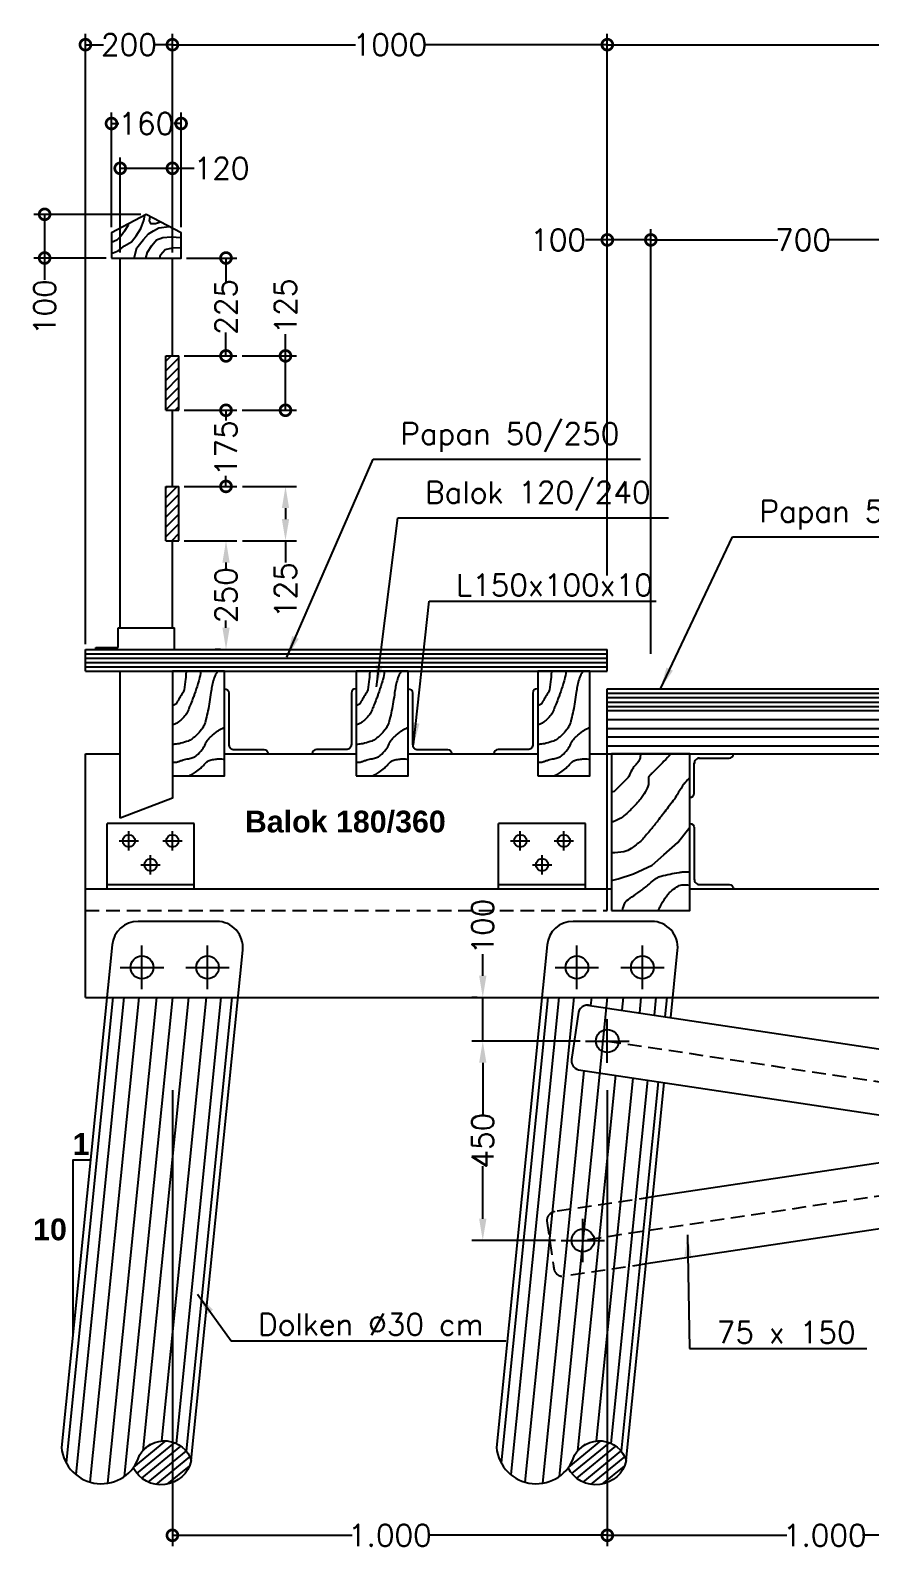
# Model space of a CAD drawing. Header units: metres. Extents: x -50 to 791, y -10 to 584.
# Drawn here: x 344.5 to 441, y 84.6 to 259.2 of the extents above; entities that cross this region are included whole.
import ezdxf
from ezdxf.enums import TextEntityAlignment as Align

# ---------------------------------------------------------------- set-up
doc = ezdxf.new("R2010")
doc.units = ezdxf.units.M
doc.header["$PDMODE"] = 3
doc.header["$PDSIZE"] = 5
doc.linetypes.add('DASHED2', pattern=[9.525, 6.35, -3.175])
doc.layers.get('0').update_dxf_attribs({"linetype": 'CONTINUOUS'})
doc.layers.get('DEFPOINTS').update_dxf_attribs({"linetype": 'CONTINUOUS'})
for name, color, linetype in [('ARSIRDOLKEN', 2, 'CONTINUOUS'), ('ARSIRKAYU', 2, 'CONTINUOUS'), ('KAYU', 3, 'CONTINUOUS'), ('UKURAN', 2, 'CONTINUOUS')]:
    doc.layers.add(name, color=color, linetype=linetype)
doc.styles.add('ARIALBOLD', font='arialbd.ttf')
doc.styles.get("Standard").update_dxf_attribs({"font": 'Simplex.shx'})
doc.dimstyles.get("Standard").update_dxf_attribs({"dimtxt": 0.18, "dimasz": 0.18, "dimexe": 0.18, "dimexo": 0.0625, "dimgap": 0.09, "dimtad": 0, "dimtih": 1, "dimtoh": 1, "dimdec": 4, "dimzin": 0, "dimdsep": 46, "dimtxsty": 'Standard', "dimcen": 0.09, "dimadec": 0, "dimazin": 0, "dimtfac": 1, "dimtdec": 4, "dimtofl": 0, "dimtmove": 0, "dimatfit": 3, "dimfxl": 1, "dimtolj": 1, "dimtzin": 0, "dimarcsym": 0})

# ---------------------------------------------------------------- blocks, each defined once
blk = doc.blocks.new('_DOTSMALL')
at = {"color": 0, "linetype": 'ByBlock', "const_width": 0.5}
blk.add_lwpolyline([(-0.0625, 0, 1), (0.0625, 0, 1)], format="xyb", close=True, dxfattribs=at)
blk = doc.blocks.new('*D11')
at = {"color": 0, "linetype": 'ByBlock'}
for p, q in [((401.18, 183.28), (401.18, 253.42)), ((411.18, 228.28), (411.18, 253.42)), ((401.18, 252.17), (403.27, 252.17)), ((411.18, 252.17), (409.09, 252.17))]:
    blk.add_line(p, q, dxfattribs=at)
at = {"layer": 'DEFPOINTS', "color": 0, "linetype": 'ByBlock'}
for p in [(411.18, 252.17), (411.18, 227.65), (401.18, 182.65)]:
    blk.add_point(p, dxfattribs=at)
at = {"color": 0, "linetype": 'ByBlock', "xscale": 2.5, "yscale": 2.5, "zscale": 2.5, "rotation": 180}
blk.add_blockref('_DOTSMALL', (401.18, 252.17), dxfattribs=at)
at = {"color": 0, "linetype": 'ByBlock', "xscale": 2.5, "yscale": 2.5, "zscale": 2.5}
blk.add_blockref('_DOTSMALL', (411.18, 252.17), dxfattribs=at)
at = {"color": 0, "linetype": 'ByBlock', "insert": (406.18, 252.17), "char_height": 2.5, "attachment_point": 5}
blk.add_mtext('\\A1;200', dxfattribs=at)
blk = doc.blocks.new('*D12')
at = {"color": 0, "linetype": 'ByBlock'}
for p, q in [((411.18, 252.8), (411.18, 253.42)), ((461.18, 191.15), (461.18, 253.42)), ((411.18, 252.17), (432.23, 252.17)), ((461.18, 252.17), (440.13, 252.17))]:
    blk.add_line(p, q, dxfattribs=at)
at = {"layer": 'DEFPOINTS', "color": 0, "linetype": 'ByBlock'}
for p in [(411.18, 252.17), (461.18, 252.17), (461.18, 190.52)]:
    blk.add_point(p, dxfattribs=at)
at = {"color": 0, "linetype": 'ByBlock', "xscale": 2.5, "yscale": 2.5, "zscale": 2.5, "rotation": 180}
blk.add_blockref('_DOTSMALL', (411.18, 252.17), dxfattribs=at)
at = {"color": 0, "linetype": 'ByBlock', "xscale": 2.5, "yscale": 2.5, "zscale": 2.5}
blk.add_blockref('_DOTSMALL', (461.18, 252.17), dxfattribs=at)
at = {"color": 0, "linetype": 'ByBlock', "insert": (436.18, 252.17), "char_height": 2.5, "attachment_point": 5}
blk.add_mtext('\\A1;1000', dxfattribs=at)
blk = doc.blocks.new('*D15')
at = {"color": 0, "linetype": 'ByBlock'}
for p, q in [((461.18, 252.8), (461.18, 253.42)), ((611.18, 252.8), (611.18, 253.42)), ((461.18, 252.17), (532.49, 252.17)), ((611.18, 252.17), (539.87, 252.17))]:
    blk.add_line(p, q, dxfattribs=at)
at = {"layer": 'DEFPOINTS', "color": 0, "linetype": 'ByBlock'}
for p in [(461.18, 252.17), (611.18, 252.17), (611.18, 252.17)]:
    blk.add_point(p, dxfattribs=at)
at = {"color": 0, "linetype": 'ByBlock', "xscale": 2.5, "yscale": 2.5, "zscale": 2.5, "rotation": 180}
blk.add_blockref('_DOTSMALL', (461.18, 252.17), dxfattribs=at)
at = {"color": 0, "linetype": 'ByBlock', "xscale": 2.5, "yscale": 2.5, "zscale": 2.5}
blk.add_blockref('_DOTSMALL', (611.18, 252.17), dxfattribs=at)
at = {"color": 0, "linetype": 'ByBlock', "insert": (536.18, 252.17), "char_height": 2.5, "attachment_point": 5}
blk.add_mtext('\\A1;3000', dxfattribs=at)
blk = doc.blocks.new('*D16')
at = {"color": 0, "linetype": 'ByBlock'}
for p, q in [((405.18, 228.28), (405.18, 239.21)), ((405.18, 237.96), (411.18, 237.96)), ((411.18, 228.28), (411.18, 239.21)), ((411.18, 237.96), (413.68, 237.96))]:
    blk.add_line(p, q, dxfattribs=at)
at = {"layer": 'DEFPOINTS', "color": 0, "linetype": 'ByBlock'}
for p in [(411.18, 237.96), (405.18, 227.65), (411.18, 227.65)]:
    blk.add_point(p, dxfattribs=at)
at = {"color": 0, "linetype": 'ByBlock', "xscale": 2.5, "yscale": 2.5, "zscale": 2.5, "rotation": 180}
blk.add_blockref('_DOTSMALL', (405.18, 237.96), dxfattribs=at)
at = {"color": 0, "linetype": 'ByBlock', "xscale": 2.5, "yscale": 2.5, "zscale": 2.5}
blk.add_blockref('_DOTSMALL', (411.18, 237.96), dxfattribs=at)
at = {"color": 0, "linetype": 'ByBlock', "insert": (416.83, 237.96), "char_height": 2.5, "attachment_point": 5}
blk.add_mtext('\\A1;120', dxfattribs=at)
blk = doc.blocks.new('*D17')
at = {"color": 0, "linetype": 'ByBlock'}
for p, q in [((404.18, 231.18), (404.18, 244.36)), ((404.18, 243.11), (405.03, 243.11)), ((412.18, 243.11), (411.33, 243.11)), ((412.18, 231.18), (412.18, 244.36))]:
    blk.add_line(p, q, dxfattribs=at)
at = {"layer": 'DEFPOINTS', "color": 0, "linetype": 'ByBlock'}
for p in [(412.18, 243.11), (404.18, 230.55), (412.18, 230.55)]:
    blk.add_point(p, dxfattribs=at)
at = {"color": 0, "linetype": 'ByBlock', "xscale": 2.5, "yscale": 2.5, "zscale": 2.5, "rotation": 180}
blk.add_blockref('_DOTSMALL', (404.18, 243.11), dxfattribs=at)
at = {"color": 0, "linetype": 'ByBlock', "xscale": 2.5, "yscale": 2.5, "zscale": 2.5}
blk.add_blockref('_DOTSMALL', (412.18, 243.11), dxfattribs=at)
at = {"color": 0, "linetype": 'ByBlock', "insert": (408.18, 243.11), "char_height": 2.5, "attachment_point": 5}
blk.add_mtext('\\A1;160', dxfattribs=at)
blk = doc.blocks.new('*D18')
at = {"color": 0, "linetype": 'ByBlock'}
for p, q in [((407.54, 232.67), (395.24, 232.67)), ((396.49, 232.67), (396.49, 227.65)), ((403.55, 227.65), (395.24, 227.65)), ((396.49, 227.65), (396.49, 225.15))]:
    blk.add_line(p, q, dxfattribs=at)
at = {"layer": 'DEFPOINTS', "color": 0, "linetype": 'ByBlock'}
for p in [(408.17, 232.67), (396.49, 227.65), (404.18, 227.65)]:
    blk.add_point(p, dxfattribs=at)
at = {"color": 0, "linetype": 'ByBlock', "xscale": 2.5, "yscale": 2.5, "zscale": 2.5}
for p, rotation in [((396.49, 232.67), 90), ((396.49, 227.65), 270)]:
    blk.add_blockref('_DOTSMALL', p, dxfattribs=dict(at, rotation=rotation))
at = {"color": 0, "linetype": 'ByBlock', "insert": (396.49, 222), "char_height": 2.5, "attachment_point": 5, "rotation": 90}
blk.add_mtext('\\A1;100', dxfattribs=at)
blk = doc.blocks.new('*D19')
at = {"color": 0, "linetype": 'ByBlock'}
for p, q in [((118.48, 152.95), (124.52, 152.95)), ((123.27, 150.45), (123.27, 149.61)), ((123.27, 142.95), (123.27, 143.79)), ((122.65, 140.45), (122.02, 140.45))]:
    blk.add_line(p, q, dxfattribs=at)
for points in [[(122.86, 150.45), (123.69, 150.45), (123.27, 152.95)], [(122.86, 142.95), (123.69, 142.95), (123.27, 140.45)]]:
    blk.add_solid(points, dxfattribs=at)
at = {"layer": 'DEFPOINTS', "color": 0, "linetype": 'ByBlock'}
for p in [(117.86, 152.95), (123.27, 152.95), (123.27, 140.45)]:
    blk.add_point(p, dxfattribs=at)
at = {"color": 0, "linetype": 'ByBlock', "insert": (123.27, 146.7), "char_height": 2.5, "attachment_point": 5, "rotation": 90}
blk.add_mtext('\\A1;250', dxfattribs=at)
blk = doc.blocks.new('*D20')
at = {"color": 0, "linetype": 'ByBlock'}
for p, q in [((412.55, 210.15), (418.59, 210.15)), ((417.34, 210.15), (417.34, 208.96)), ((417.34, 201.4), (417.34, 202.6)), ((412.55, 201.4), (418.59, 201.4))]:
    blk.add_line(p, q, dxfattribs=at)
at = {"layer": 'DEFPOINTS', "color": 0, "linetype": 'ByBlock'}
for p in [(411.93, 210.15), (417.34, 210.15), (411.93, 201.4)]:
    blk.add_point(p, dxfattribs=at)
at = {"color": 0, "linetype": 'ByBlock', "xscale": 2.5, "yscale": 2.5, "zscale": 2.5}
for p, rotation in [((417.34, 210.15), 90), ((417.34, 201.4), 270)]:
    blk.add_blockref('_DOTSMALL', p, dxfattribs=dict(at, rotation=rotation))
at = {"color": 0, "linetype": 'ByBlock', "insert": (417.34, 205.78), "char_height": 2.5, "attachment_point": 5, "rotation": 90}
blk.add_mtext('\\A1;175', dxfattribs=at)
blk = doc.blocks.new('*D21')
at = {"color": 0, "linetype": 'ByBlock'}
for p, q in [((412.8, 227.65), (418.59, 227.65)), ((417.34, 227.65), (417.34, 224.96)), ((417.34, 216.4), (417.34, 219.09)), ((412.55, 216.4), (418.59, 216.4))]:
    blk.add_line(p, q, dxfattribs=at)
at = {"layer": 'DEFPOINTS', "color": 0, "linetype": 'ByBlock'}
for p in [(412.18, 227.65), (417.34, 227.65), (411.93, 216.4)]:
    blk.add_point(p, dxfattribs=at)
at = {"color": 0, "linetype": 'ByBlock', "xscale": 2.5, "yscale": 2.5, "zscale": 2.5}
for p, rotation in [((417.34, 227.65), 90), ((417.34, 216.4), 270)]:
    blk.add_blockref('_DOTSMALL', p, dxfattribs=dict(at, rotation=rotation))
at = {"color": 0, "linetype": 'ByBlock', "insert": (417.34, 222.03), "char_height": 2.5, "attachment_point": 5, "rotation": 90}
blk.add_mtext('\\A1;225', dxfattribs=at)
blk = doc.blocks.new('*D22')
at = {"color": 0, "linetype": 'ByBlock'}
for p, q in [((424.18, 216.4), (424.18, 218.9)), ((419.22, 216.4), (425.43, 216.4)), ((424.18, 210.15), (424.18, 216.4)), ((419.22, 210.15), (425.43, 210.15))]:
    blk.add_line(p, q, dxfattribs=at)
at = {"layer": 'DEFPOINTS', "color": 0, "linetype": 'ByBlock'}
for p in [(418.59, 216.4), (424.18, 216.4), (418.59, 210.15)]:
    blk.add_point(p, dxfattribs=at)
at = {"color": 0, "linetype": 'ByBlock', "xscale": 2.5, "yscale": 2.5, "zscale": 2.5}
for p, rotation in [((424.18, 216.4), 90), ((424.18, 210.15), 270)]:
    blk.add_blockref('_DOTSMALL', p, dxfattribs=dict(at, rotation=rotation))
at = {"color": 0, "linetype": 'ByBlock', "insert": (424.18, 222.08), "char_height": 2.5, "attachment_point": 5, "rotation": 90}
blk.add_mtext('\\A1;125', dxfattribs=at)
blk = doc.blocks.new('*D23')
at = {"color": 0, "linetype": 'ByBlock'}
for p, q in [((125.15, 159.2), (131.36, 159.2)), ((130.11, 156.7), (130.11, 155.45)), ((125.15, 152.95), (131.36, 152.95)), ((130.11, 152.95), (130.11, 150.45))]:
    blk.add_line(p, q, dxfattribs=at)
for points in [[(129.69, 156.7), (130.53, 156.7), (130.11, 159.2)], [(129.69, 155.45), (130.53, 155.45), (130.11, 152.95)]]:
    blk.add_solid(points, dxfattribs=at)
at = {"layer": 'DEFPOINTS', "color": 0, "linetype": 'ByBlock'}
for p in [(124.52, 159.2), (124.52, 152.95), (130.11, 152.95)]:
    blk.add_point(p, dxfattribs=at)
at = {"color": 0, "linetype": 'ByBlock', "insert": (130.11, 147.27), "char_height": 2.5, "attachment_point": 5, "rotation": 90}
blk.add_mtext('\\A1;125', dxfattribs=at)
blk = doc.blocks.new('*D24')
at = {"color": 0, "linetype": 'ByBlock'}
for p, q in [((461.18, 228.6), (461.18, 230.98)), ((466.18, 182.15), (466.18, 230.98)), ((461.18, 229.73), (458.68, 229.73)), ((466.18, 229.73), (461.18, 229.73))]:
    blk.add_line(p, q, dxfattribs=at)
at = {"layer": 'DEFPOINTS', "color": 0, "linetype": 'ByBlock'}
for p in [(461.18, 229.73), (461.18, 227.98), (466.18, 181.52)]:
    blk.add_point(p, dxfattribs=at)
at = {"color": 0, "linetype": 'ByBlock', "xscale": 2.5, "yscale": 2.5, "zscale": 2.5, "rotation": 180}
blk.add_blockref('_DOTSMALL', (461.18, 229.73), dxfattribs=at)
at = {"color": 0, "linetype": 'ByBlock', "xscale": 2.5, "yscale": 2.5, "zscale": 2.5}
blk.add_blockref('_DOTSMALL', (466.18, 229.73), dxfattribs=at)
at = {"color": 0, "linetype": 'ByBlock', "insert": (455.53, 229.73), "char_height": 2.5, "attachment_point": 5}
blk.add_mtext('\\A1;100', dxfattribs=at)
blk = doc.blocks.new('*D25')
at = {"color": 0, "linetype": 'ByBlock'}
for p, q in [((466.18, 230.36), (466.18, 230.98)), ((501.19, 182.15), (501.19, 230.98)), ((466.18, 229.73), (480.8, 229.73)), ((501.19, 229.73), (486.57, 229.73))]:
    blk.add_line(p, q, dxfattribs=at)
at = {"layer": 'DEFPOINTS', "color": 0, "linetype": 'ByBlock'}
for p in [(466.18, 229.73), (501.19, 229.73), (501.19, 181.52)]:
    blk.add_point(p, dxfattribs=at)
at = {"color": 0, "linetype": 'ByBlock', "xscale": 2.5, "yscale": 2.5, "zscale": 2.5, "rotation": 180}
blk.add_blockref('_DOTSMALL', (466.18, 229.73), dxfattribs=at)
at = {"color": 0, "linetype": 'ByBlock', "xscale": 2.5, "yscale": 2.5, "zscale": 2.5}
blk.add_blockref('_DOTSMALL', (501.19, 229.73), dxfattribs=at)
at = {"color": 0, "linetype": 'ByBlock', "insert": (483.69, 229.73), "char_height": 2.5, "attachment_point": 5}
blk.add_mtext('\\A1;700', dxfattribs=at)
blk = doc.blocks.new('*D38')
at = {"color": 0, "linetype": 'ByBlock'}
for p, q in [((411.18, 132), (411.18, 79.59)), ((461.18, 132), (461.18, 79.59)), ((411.18, 80.84), (431.83, 80.84)), ((461.18, 80.84), (440.53, 80.84))]:
    blk.add_line(p, q, dxfattribs=at)
at = {"layer": 'DEFPOINTS', "color": 0, "linetype": 'ByBlock'}
for p in [(411.18, 132.62), (461.18, 132.62), (461.18, 80.84)]:
    blk.add_point(p, dxfattribs=at)
at = {"color": 0, "linetype": 'ByBlock', "xscale": 2.5, "yscale": 2.5, "zscale": 2.5, "rotation": 180}
blk.add_blockref('_DOTSMALL', (411.18, 80.84), dxfattribs=at)
at = {"color": 0, "linetype": 'ByBlock', "xscale": 2.5, "yscale": 2.5, "zscale": 2.5}
blk.add_blockref('_DOTSMALL', (461.18, 80.84), dxfattribs=at)
at = {"color": 0, "linetype": 'ByBlock', "insert": (436.18, 80.84), "char_height": 2.5, "attachment_point": 5}
blk.add_mtext('\\A1;1.000', dxfattribs=at)
blk = doc.blocks.new('*D39')
at = {"color": 0, "linetype": 'ByBlock'}
for p, q in [((461.18, 132), (461.18, 79.59)), ((511.18, 132), (511.18, 79.59)), ((461.18, 80.84), (481.83, 80.84)), ((511.18, 80.84), (490.53, 80.84))]:
    blk.add_line(p, q, dxfattribs=at)
at = {"layer": 'DEFPOINTS', "color": 0, "linetype": 'ByBlock'}
for p in [(461.18, 132.62), (511.18, 132.62), (511.18, 80.84)]:
    blk.add_point(p, dxfattribs=at)
at = {"color": 0, "linetype": 'ByBlock', "xscale": 2.5, "yscale": 2.5, "zscale": 2.5, "rotation": 180}
blk.add_blockref('_DOTSMALL', (461.18, 80.84), dxfattribs=at)
at = {"color": 0, "linetype": 'ByBlock', "xscale": 2.5, "yscale": 2.5, "zscale": 2.5}
blk.add_blockref('_DOTSMALL', (511.18, 80.84), dxfattribs=at)
at = {"color": 0, "linetype": 'ByBlock', "insert": (486.18, 80.84), "char_height": 2.5, "attachment_point": 5}
blk.add_mtext('\\A1;1.000', dxfattribs=at)
blk = doc.blocks.new('*D43')
at = {"color": 0, "linetype": 'ByBlock'}
for p, q in [((152.79, 102.95), (152.79, 105.45)), ((152.16, 100.45), (151.54, 100.45)), ((152.79, 95.45), (152.79, 100.45)), ((163.98, 95.45), (151.54, 95.45)), ((152.79, 92.95), (152.79, 90.45))]:
    blk.add_line(p, q, dxfattribs=at)
for points in [[(152.37, 102.95), (153.21, 102.95), (152.79, 100.45)], [(152.37, 92.95), (153.21, 92.95), (152.79, 95.45)]]:
    blk.add_solid(points, dxfattribs=at)
at = {"layer": 'DEFPOINTS', "color": 0, "linetype": 'ByBlock'}
for p in [(152.79, 100.45), (152.79, 100.45), (164.61, 95.45)]:
    blk.add_point(p, dxfattribs=at)
at = {"color": 0, "linetype": 'ByBlock', "insert": (152.79, 108.6), "char_height": 2.5, "attachment_point": 5, "rotation": 90}
blk.add_mtext('\\A1;100', dxfattribs=at)
blk = doc.blocks.new('*D44')
at = {"color": 0, "linetype": 'ByBlock'}
for p, q in [((152.16, 95.45), (151.54, 95.45)), ((152.79, 92.95), (152.79, 86.91)), ((152.79, 75.03), (152.79, 81.07)), ((161.17, 72.53), (151.54, 72.53))]:
    blk.add_line(p, q, dxfattribs=at)
for points in [[(152.37, 92.95), (153.21, 92.95), (152.79, 95.45)], [(152.37, 75.03), (153.21, 75.03), (152.79, 72.53)]]:
    blk.add_solid(points, dxfattribs=at)
at = {"layer": 'DEFPOINTS', "color": 0, "linetype": 'ByBlock'}
for p in [(152.79, 95.45), (152.79, 72.53), (161.8, 72.53)]:
    blk.add_point(p, dxfattribs=at)
at = {"color": 0, "linetype": 'ByBlock', "insert": (152.79, 83.99), "char_height": 2.5, "attachment_point": 5, "rotation": 90}
blk.add_mtext('\\A1;450', dxfattribs=at)

msp = doc.modelspace()

# ---------------------------------------------------------------- hatches: boundary and pattern name
at = {"layer": 'KAYU'}
h = msp.add_hatch(dxfattribs=at)
h.set_pattern_fill('ANSI31', color=256, scale=0.25, style=0)
h.set_pattern_definition([(45, (243.7419, 47.5619), (-0.561266, 0.561266), [])])
h.paths.add_polyline_path([(361.59989, 221.76138), (360.09989, 221.76138), (360.09989, 215.51138), (361.59989, 215.51138)])
h.paths.add_polyline_path([(361.59989, 206.76138), (360.09989, 206.76138), (360.09989, 200.51138), (361.59989, 200.51138)])
h = msp.add_hatch(dxfattribs=at)
h.set_pattern_fill('ANSI31', color=256, scale=0.25, angle=-5.7525105, style=0)
h.set_pattern_definition([(39.2475, (189.6044, 66.42215), (-0.502183, 0.614696), [])])
h.paths.add_polyline_path([(357.06758, 95.39244, -0.088020689), (356.3442, 93.96132, 0.702806868), (363.0266, 94.79214, 0.654603324)])
h = msp.add_hatch(dxfattribs=at)
h.set_pattern_fill('ANSI31', color=256, scale=0.25, angle=-5.7525105, style=0)
h.set_pattern_definition([(39.2475, (239.6044, 66.42215), (-0.502183, 0.614696), [])])
h.paths.add_polyline_path([(407.06758, 95.39244, -0.088020689), (406.3442, 93.96132, 0.702806868), (413.0266, 94.79214, 0.654603324)])

# ---------------------------------------------------------------- linework, layer by layer
at = {"layer": 'ARSIRDOLKEN'}
for points in [[(354.015, 148.01138), (348.6288, 94.54453)], [(355.26489, 148.01138), (349.7416, 93.18355)], [(356.9835, 148.01138), (351.37258, 92.31374)], [(359.01459, 148.01138), (353.39042, 92.18224)], [(362.68519, 148.01138), (357.43765, 95.92094)], [(364.71627, 148.01138), (359.58167, 97.04198)], [(366.43488, 148.01138), (361.27231, 96.76437)], [(367.68478, 148.01138), (362.43268, 95.87565)], [(404.015, 148.01138), (398.6288, 94.54453)], [(405.26489, 148.01138), (399.7416, 93.18355)], [(410.28838, 124.21911), (407.43765, 95.92094)], [(412.35063, 124.52845), (409.58167, 97.04198)], [(414.0956, 124.7902), (411.27231, 96.76437)], [(415.36468, 124.98056), (412.43268, 95.87565)], [(404.49413, 123.30026), (401.37258, 92.31374)], [(406.56146, 123.66007), (403.39042, 92.18224)]]:
    msp.add_lwpolyline(points, dxfattribs=at)
at = {"layer": 'ARSIRDOLKEN', "flags": 128}
for points in [[(360.84989, 148.01138), (355.30353, 92.95462)], [(410.84989, 148.01138), (405.30353, 92.95462)]]:
    msp.add_lwpolyline(points, dxfattribs=at)
at = {"layer": 'ARSIRKAYU', "flags": 128}
for points in [[(362.42381, 185.51138, -0.007338165), (362.39449, 184.94794, -0.011373161), (362.36199, 184.58533, -0.00627569), (362.21128, 183.38309, -0.081818545), (362.18359, 183.29373, -0.026580705), (362.04307, 183.04655, 0.010004523), (361.6484, 182.40297, 0.005806736), (361.45094, 182.05687, -0.007232219), (361.29161, 181.77944, -0.138654003), (361.18216, 181.67552, -0.05784113), (360.84989, 181.54727)], [(364.11822, 185.51138, -0.01449346), (363.93195, 184.55632, -0.026865131), (363.78916, 184.05087, -0.00085987), (363.394, 182.90009, -0.006988623), (363.34317, 182.75927, -0.001799327), (363.17411, 182.31556, -0.001115236), (362.89717, 181.60128, -0.006729631), (362.69227, 181.09643, -0.009814086), (362.54038, 180.75506, -0.062915157), (362.38764, 180.51356, -0.025642408), (361.916, 179.99792, -0.021150283), (361.69632, 179.7988, -0.015664869), (361.38081, 179.55254, -0.069398475), (361.20282, 179.45696, -0.038070647), (360.84989, 179.35617)], [(366.06571, 185.51138, 0.019753142), (365.85323, 185.22745, 0.057646975), (365.79612, 185.11978, 0.022421784), (365.55429, 184.40857, 0.024476392), (365.39472, 183.73911, 0.013279677), (365.28541, 183.0551, -0.008637962), (365.12713, 182.00213, -0.01780603), (364.70964, 179.96437, -0.04844725), (364.45814, 179.24077, -0.05981591), (364.19326, 178.80954, -0.034968077), (363.61076, 178.17186, -0.019760716), (363.12665, 177.74627, -0.046226062), (362.89717, 177.59287, -0.043910836), (362.67304, 177.49569, -0.0120989), (361.8268, 177.23657, -0.030135018), (361.44412, 177.15392, -0.01971733), (360.84989, 177.08648)], [(387.18266, 185.51138, 0.019753142), (386.97018, 185.22745, 0.057646975), (386.91306, 185.11978, 0.022421784), (386.67123, 184.40857, 0.024476392), (386.51167, 183.73911, 0.013279677), (386.40235, 183.0551, -0.008637962), (386.24407, 182.00213, -0.01780603), (385.82658, 179.96437, -0.04844725), (385.57509, 179.24077, -0.05981591), (385.31021, 178.80954, -0.034968077), (384.72771, 178.17186, -0.019760716), (384.2436, 177.74627, -0.046226062), (384.01412, 177.59287, -0.043910836), (383.78999, 177.49569, -0.0120989), (382.94374, 177.23657, -0.030135018), (382.56106, 177.15392, -0.01971733), (381.96683, 177.08648)], [(385.23517, 185.51138, -0.01449346), (385.04889, 184.55632, -0.026865131), (384.9061, 184.05087, -0.00085987), (384.51095, 182.90009, -0.006988623), (384.46011, 182.75927, -0.001799327), (384.29105, 182.31556, -0.001115236), (384.01412, 181.60128, -0.006729631), (383.80921, 181.09643, -0.009814086), (383.65733, 180.75506, -0.062915157), (383.50459, 180.51356, -0.025642408), (383.03294, 179.99792, -0.021150283), (382.81326, 179.7988, -0.015664869), (382.49775, 179.55254, -0.069398475), (382.31976, 179.45696, -0.038070647), (381.96683, 179.35617)], [(383.54075, 185.51138, -0.007338165), (383.51144, 184.94794, -0.011373161), (383.47893, 184.58533, -0.00627569), (383.32823, 183.38309, -0.081818545), (383.30053, 183.29373, -0.026580705), (383.16001, 183.04655, 0.010004523), (382.76535, 182.40297, 0.005806736), (382.56789, 182.05687, -0.007232219), (382.40855, 181.77944, -0.138654003), (382.2991, 181.67552, -0.05784113), (381.96683, 181.54727)], [(408.06571, 185.51138, 0.019753142), (407.85323, 185.22745, 0.057646975), (407.79612, 185.11978, 0.022421784), (407.55429, 184.40857, 0.024476392), (407.39472, 183.73911, 0.013279677), (407.28541, 183.0551, -0.008637962), (407.12713, 182.00213, -0.01780603), (406.70964, 179.96437, -0.04844725), (406.45814, 179.24077, -0.05981591), (406.19326, 178.80954, -0.034968077), (405.61076, 178.17186, -0.019760716), (405.12665, 177.74627, -0.046226062), (404.89717, 177.59287, -0.043910836), (404.67304, 177.49569, -0.0120989), (403.8268, 177.23657, -0.030135018), (403.44412, 177.15392, -0.01971733), (402.84989, 177.08648)], [(406.11822, 185.51138, -0.01449346), (405.93195, 184.55632, -0.026865131), (405.78916, 184.05087, -0.00085987), (405.394, 182.90009, -0.006988623), (405.34317, 182.75927, -0.001799327), (405.17411, 182.31556, -0.001115236), (404.89717, 181.60128, -0.006729631), (404.69227, 181.09643, -0.009814086), (404.54038, 180.75506, -0.062915157), (404.38764, 180.51356, -0.025642408), (403.916, 179.99792, -0.021150283), (403.69632, 179.7988, -0.015664869), (403.38081, 179.55254, -0.069398475), (403.20282, 179.45696, -0.038070647), (402.84989, 179.35617)], [(404.42381, 185.51138, -0.007338165), (404.39449, 184.94794, -0.011373161), (404.36199, 184.58533, -0.00627569), (404.21128, 183.38309, -0.081818545), (404.18359, 183.29373, -0.026580705), (404.04307, 183.04655, 0.010004523), (403.6484, 182.40297, 0.005806736), (403.45094, 182.05687, -0.007232219), (403.29161, 181.77944, -0.138654003), (403.18216, 181.67552, -0.05784113), (402.84989, 181.54727)], [(360.84989, 175.05454, 0.027525899), (361.23642, 175.0629, 0.055452058), (361.42541, 175.09875, 0.011264741), (361.75164, 175.20714, -0.010718179), (362.09439, 175.32143, -0.034774183), (362.68706, 175.46078, 0.039385086), (363.20937, 175.58866, 0.100157139), (363.62559, 175.82615, 0.049804136), (364.27975, 176.52396, 0.072287288), (364.63847, 177.16637, -0.0886207), (364.94873, 177.68195, -0.033547576), (365.29011, 178.0232, -0.017205157), (366.01911, 178.61724, -0.03572042), (366.31593, 178.81083, -0.02118041), (366.84989, 179.07815)], [(381.96683, 175.05454, 0.027525899), (382.35336, 175.0629, 0.055452058), (382.54235, 175.09875, 0.011264741), (382.86859, 175.20714, -0.010718179), (383.21133, 175.32143, -0.034774183), (383.80401, 175.46078, 0.039385086), (384.32631, 175.58866, 0.100157139), (384.74253, 175.82615, 0.049804136), (385.39669, 176.52396, 0.072287288), (385.75541, 177.16637, -0.0886207), (386.06568, 177.68195, -0.033547576), (386.40705, 178.0232, -0.017205157), (387.13605, 178.61724, -0.03572042), (387.43287, 178.81083, -0.02118041), (387.96683, 179.07815)], [(402.84989, 175.05454, 0.027525899), (403.23642, 175.0629, 0.055452058), (403.42541, 175.09875, 0.011264741), (403.75164, 175.20714, -0.010718179), (404.09439, 175.32143, -0.034774183), (404.68706, 175.46078, 0.039385086), (405.20937, 175.58866, 0.100157139), (405.62559, 175.82615, 0.049804136), (406.27975, 176.52396, 0.072287288), (406.63847, 177.16637, -0.0886207), (406.94873, 177.68195, -0.033547576), (407.29011, 178.0232, -0.017205157), (408.01911, 178.61724, -0.03572042), (408.31593, 178.81083, -0.02118041), (408.84989, 179.07815)], [(362.78071, 173.51138, 0.007656834), (362.97284, 173.59811, 0.024532231), (363.03097, 173.62899, 0.01955886), (363.49487, 173.93063, 0.014266104), (364.10135, 174.38614, 0.06501111), (364.49953, 174.79822, -0.085778271), (364.81494, 175.09875, -0.067295097), (365.18062, 175.27798, -0.046650782), (365.75152, 175.41051, -0.012961926), (365.9905, 175.43665, -0.01049923), (366.28671, 175.45505, -0.047465691), (366.50694, 175.44318, -0.029825894), (366.84989, 175.37069)], [(383.89766, 173.51138, 0.007656834), (384.08978, 173.59811, 0.024532231), (384.14792, 173.62899, 0.01955886), (384.61181, 173.93063, 0.014266104), (385.21829, 174.38614, 0.06501111), (385.61648, 174.79822, -0.085778271), (385.93188, 175.09875, -0.067295097), (386.29756, 175.27798, -0.046650782), (386.86846, 175.41051, -0.012961926), (387.10744, 175.43665, -0.01049923), (387.40365, 175.45505, -0.047465691), (387.62389, 175.44318, -0.029825894), (387.96683, 175.37069)], [(404.78071, 173.51138, 0.007656834), (404.97284, 173.59811, 0.024532231), (405.03097, 173.62899, 0.01955886), (405.49487, 173.93063, 0.014266104), (406.10135, 174.38614, 0.06501111), (406.49953, 174.79822, -0.085778271), (406.81494, 175.09875, -0.067295097), (407.18062, 175.27798, -0.046650782), (407.75152, 175.41051, -0.012961926), (407.9905, 175.43665, -0.01049923), (408.28671, 175.45505, -0.047465691), (408.50694, 175.44318, -0.029825894), (408.84989, 175.37069)], [(414.68575, 176.01138, -0.044730902), (414.57281, 175.43885, -0.08102946), (414.43325, 175.14688, -0.0372358), (414.06695, 174.69576, 0.044491747), (413.7657, 174.31359, 0.06030869), (413.41194, 173.59619, -0.112577754), (413.1816, 173.23031), (412.51405, 172.56368, -0.000000436), (411.9327, 171.98312, -0.000001), (411.67962, 171.73038, -0.116362814), (411.62476, 171.69652, -0.025971568), (411.34989, 171.62063)], [(418.16471, 176.01138, -0.002824036), (417.35921, 175.16771, -0.003424101), (416.68622, 174.48024, -0.00370249), (416.0444, 173.84303, 0.008525942), (415.76835, 173.56362, 0.232730146), (415.57877, 172.96144, -0.157071573), (415.43457, 172.0637, -0.022092037), (414.9482, 171.20437, -0.037131235), (414.60014, 170.73044, -0.009607854), (414.06158, 170.12485, -0.011707897), (413.59882, 169.64716, -0.011433105), (413.40199, 169.46194, -0.003627449), (412.76438, 168.8972, -0.056656904), (412.25344, 168.54431, -0.03547882), (411.34989, 168.14047)], [(420.34989, 173.29668, 0.014396079), (419.80013, 172.72665, 0.036447687), (419.60674, 172.48035, 0.017327901), (418.87786, 171.31288, -0.02991643), (418.43854, 170.64711, -0.003315381), (417.85746, 169.88231, -0.0017947), (416.76967, 168.48055, -0.004136802), (415.95445, 167.45539, -0.003668948), (415.01736, 166.314, -0.046980876), (414.68447, 165.98327, -0.016058652), (413.59882, 165.14739, -0.103205754), (412.7617, 164.77522, -0.066342368), (411.34989, 164.6618)], [(412.59243, 158.01138, -0.048387091), (412.87708, 158.86453, -0.122672617), (413.09816, 159.1477, -0.020198878), (413.88936, 159.71664, 0.016708846), (414.85047, 160.39763, 0.016790546), (415.90941, 161.25999, -0.029775793), (416.51934, 161.7309, -0.086646169), (417.03138, 161.96269, -0.022815146), (419.10608, 162.39753, -0.025999696), (419.56912, 162.4482, -0.015499096), (420.34989, 162.46851)], [(416.7416, 158.01138, -0.017464529), (416.95264, 158.52708, -0.030009525), (417.10344, 158.81438, -0.011317429), (417.4655, 159.38425, -0.014485778), (417.77099, 159.81433, -0.055717137), (418.10078, 160.16278, -0.028225768), (418.85575, 160.73095, -0.112218538), (419.41964, 160.94656, -0.072295824), (420.34989, 160.94411)]]:
    msp.add_lwpolyline(points, format="xyb", dxfattribs=at)
at = {"layer": 'ARSIRKAYU'}
msp.add_lwpolyline([(411.34989, 161.46109), (412.09683, 161.64757), (413.84915, 162.23087), (416.01868, 163.23082), (417.35377, 164.39743), (418.9392, 165.81402), (420.34989, 167.60206)], dxfattribs=at)
at = {"layer": 'KAYU'}
for p, q in [((354.7387, 166.01138), (356.96108, 166.01138)), ((355.84989, 164.90019), (355.84989, 167.12258)), ((359.7387, 166.01138), (361.96108, 166.01138)), ((360.84989, 164.90019), (360.84989, 167.12258)), ((399.7387, 166.01138), (401.96108, 166.01138)), ((400.84989, 164.90019), (400.84989, 167.12258)), ((404.7387, 166.01138), (406.96108, 166.01138)), ((405.84989, 164.90019), (405.84989, 167.12258)), ((358.34989, 162.15019), (358.34989, 164.37258)), ((403.34989, 162.15019), (403.34989, 164.37258)), ((357.2387, 163.26138), (359.46108, 163.26138)), ((402.2387, 163.26138), (404.46108, 163.26138)), ((357.35046, 148.97583), (357.35046, 153.97583)), ((364.88627, 148.97583), (364.88627, 153.97583)), ((407.35046, 148.97583), (407.35046, 153.97583)), ((414.88627, 148.97583), (414.88627, 153.97583)), ((354.85046, 151.47583), (359.85046, 151.47583)), ((362.38627, 151.47583), (367.38627, 151.47583)), ((404.85046, 151.47583), (409.85046, 151.47583)), ((412.38627, 151.47583), (417.38627, 151.47583)), ((407.53792, 146.33638), (406.72238, 140.89946)), ((410.84989, 140.51138), (410.84989, 145.51138)), ((408.34989, 143.01138), (413.34989, 143.01138)), ((408.03706, 117.58946), (408.03706, 122.58946)), ((405.53706, 120.08946), (410.53706, 120.08946))]:
    msp.add_line(p, q, dxfattribs=at)
for points in [[(353.84989, 233.01138), (361.84989, 233.01138), (361.84989, 235.91429), (357.83918, 238.02721), (353.84989, 235.91429)], [(411.34989, 158.01138), (420.34989, 158.01138), (420.34989, 176.01138), (411.34989, 176.01138)]]:
    msp.add_lwpolyline(points, close=True, dxfattribs=at)
for points in [[(353.84989, 233.54578), (354.60603, 233.82545), (355.35895, 234.40042), (356.15617, 234.88694), (356.68765, 235.55038), (357.21913, 236.39074), (357.57344, 237.31955), (357.69002, 237.94821)], [(358.26607, 237.80232), (358.23779, 237.71761), (358.1935, 237.27532), (358.32637, 236.96571), (358.90214, 236.96571), (359.4855, 237.1599)], [(355.79334, 236.94364), (355.75756, 236.7888), (355.35895, 236.08113), (354.96034, 235.55038), (354.47316, 235.06386), (353.84989, 234.79325)], [(356.43769, 233.01138), (356.77623, 234.17928), (357.52915, 235.15232), (358.10492, 235.77153), (358.68069, 236.12536), (359.30075, 236.47919), (360.4947, 236.62823)], [(357.8146, 233.01138), (357.97205, 233.69276), (358.50353, 234.44465), (359.03501, 235.10809), (359.74365, 235.37347), (360.71802, 235.46192), (361.84989, 235.36773)], [(359.41834, 233.01138), (359.47791, 233.38316), (360.00938, 234.00236), (360.85089, 234.17928), (361.78098, 234.22351), (361.84989, 234.2104)], [(354.84989, 190.51138), (354.84989, 233.01138)], [(360.84989, 221.76138), (360.84989, 233.01138)], [(360.09989, 215.51138), (360.09989, 221.76138)], [(361.59989, 215.51138), (361.59989, 221.76138)], [(360.84989, 206.76138), (360.84989, 215.51138)], [(360.09989, 200.51138), (360.09989, 206.76138)], [(361.59989, 200.51138), (361.59989, 206.76138)], [(360.84989, 190.51138), (360.84989, 200.51138)], [(354.59989, 188.26138), (354.59989, 190.51138)], [(361.09989, 188.01138), (361.09989, 190.51138)], [(350.84989, 185.51138), (350.84989, 188.01138)], [(352.04755, 188.01138), (352.04755, 188.26138)], [(410.84989, 185.51138), (410.84989, 188.01138)], [(354.84989, 168.6397), (354.84989, 185.51138)], [(410.84989, 176.01138), (410.84989, 183.51138)], [(350.84989, 148.01138), (350.84989, 176.01138)], [(410.84989, 158.01138), (410.84989, 176.01138)], [(420.84989, 171.51138), (420.84989, 174.97988)], [(360.84989, 173.51138), (360.84989, 170.93445), (354.84989, 168.6397)], [(363.34989, 168.01138), (353.34989, 168.01138)], [(353.34989, 160.51138), (353.34989, 168.01138)], [(363.34989, 160.51138), (363.34989, 168.01138)], [(408.34989, 168.01138), (398.34989, 168.01138)], [(398.34989, 160.51138), (398.34989, 168.01138)], [(408.34989, 160.51138), (408.34989, 168.01138)], [(353.34989, 161.01138), (363.34989, 161.01138)], [(398.34989, 161.01138), (408.34989, 161.01138)], [(350.84989, 160.51138), (411.34989, 160.51138)], [(420.34989, 160.51138), (446.36407, 160.51138)], [(350.84989, 148.01138), (485.84989, 148.01138)], [(406.9835, 148.01138), (404.49413, 123.30026)], [(408.59006, 147.14231), (566.89254, 123.39694)], [(409.01459, 148.01138), (408.92202, 147.09252)], [(412.68519, 148.01138), (412.53798, 146.55012)], [(414.71627, 148.01138), (414.53883, 146.25)], [(416.43488, 148.01138), (416.23186, 145.99604)], [(417.68478, 148.01138), (417.46315, 145.81135)], [(407.54905, 139.71456), (565.74077, 115.9858)], [(408.1694, 139.62151), (406.56146, 123.66007)], [(411.78536, 139.07911), (410.28838, 124.21911)], [(413.78621, 138.77898), (412.35063, 124.52845)], [(415.47924, 138.52503), (414.0956, 124.7902)], [(416.71053, 138.34034), (415.36468, 124.98056)], [(416.07853, 125.08763), (417.40313, 138.23645)], [(451.44257, 130.39224), (416.07853, 125.08763)], [(413.0266, 94.79214), (416.07853, 125.08763)], [(450.66686, 122.69198), (415.30282, 117.38737)]]:
    msp.add_lwpolyline(points, dxfattribs=at)
at = {"layer": 'KAYU', "ltscale": 0.25, "flags": 128}
for points in [[(360.09989, 221.76138), (361.59989, 221.76138)], [(360.09989, 215.51138), (361.59989, 215.51138)], [(360.09989, 206.76138), (361.59989, 206.76138)], [(360.09989, 200.51138), (361.59989, 200.51138)], [(354.59989, 190.51138), (361.09989, 190.51138)], [(350.84989, 188.01138), (410.84989, 188.01138)], [(350.84989, 187.52708), (410.84989, 187.52708)], [(350.84989, 187.00601), (410.84989, 187.00601)], [(352.04755, 188.26138), (354.59989, 188.26138)], [(350.84989, 186.52609), (410.84989, 186.52609)], [(350.84989, 186.03245), (410.84989, 186.03245)], [(350.84989, 185.51138), (410.84989, 185.51138)], [(410.84989, 183.51138), (485.84989, 183.51138)], [(410.84989, 182.99848), (485.84989, 182.99848)], [(410.84989, 182.48558), (485.84989, 182.48558)], [(410.84989, 181.97267), (485.84989, 181.97267)], [(410.84989, 181.45977), (485.84989, 181.45977)], [(410.84989, 181.01138), (485.84989, 181.01138)], [(410.84989, 179.97696), (485.84989, 179.97696)], [(410.84989, 178.94253), (485.84989, 178.94253)], [(410.84989, 177.95982), (485.84989, 177.95982)], [(410.84989, 176.92539), (485.84989, 176.92539)], [(350.84989, 176.01138), (354.84989, 176.01138)], [(366.84989, 176.01138), (381.96683, 176.01138)], [(387.96683, 176.01138), (402.84989, 176.01138)], [(408.84989, 176.01138), (410.84989, 176.01138)], [(410.84989, 176.01138), (485.84989, 176.01138)], [(421.3814, 175.51138), (424.84989, 175.51138)]]:
    msp.add_lwpolyline(points, dxfattribs=at)
at = {"layer": 'KAYU', "flags": 128}
for points in [[(360.84989, 173.51138), (366.84989, 173.51138), (366.84989, 185.51138), (360.84989, 185.51138)], [(381.96683, 173.51138), (387.96683, 173.51138), (387.96683, 185.51138), (381.96683, 185.51138)], [(402.84989, 173.51138), (408.84989, 173.51138), (408.84989, 185.51138), (402.84989, 185.51138)]]:
    msp.add_lwpolyline(points, close=True, dxfattribs=at)
at = {"layer": 'KAYU'}
for points in [[(366.84989, 183.51138, -0.414213562), (367.34989, 183.01138), (367.34989, 177.06515)], [(381.92141, 183.51138, 0.414213562), (381.42141, 183.01138), (381.42141, 177.06515)], [(387.96683, 183.51138, -0.414213562), (388.46683, 183.01138), (388.46683, 177.06515)], [(402.80447, 183.51138, 0.414213562), (402.30447, 183.01138), (402.30447, 177.06515)], [(367.34989, 177.12887, 0.446421695), (367.96737, 176.51138, 0.446421695)], [(367.90365, 176.51138), (371.34989, 176.51138, -0.414213562), (371.84989, 176.01138)], [(380.86765, 176.51138), (377.42141, 176.51138, 0.414213562), (376.92141, 176.01138)], [(381.42141, 177.12887, -0.446421695), (380.80393, 176.51138, -0.446421695)], [(388.46683, 177.12887, 0.446421695), (389.08431, 176.51138, 0.446421695)], [(389.02059, 176.51138), (392.46683, 176.51138, -0.414213562), (392.96683, 176.01138)], [(401.75071, 176.51138), (398.30447, 176.51138, 0.414213562), (397.80447, 176.01138)], [(402.30447, 177.12887, -0.446421695), (401.68699, 176.51138, -0.446421695)], [(420.34989, 168.01138, -0.414213562), (420.84989, 167.51138), (420.84989, 161.56515)], [(420.84989, 161.62887, 0.446421695), (421.46737, 161.01138, 0.446421695)], [(421.40365, 161.01138), (424.84989, 161.01138, -0.414213562), (425.34989, 160.51138)], [(363.0266, 94.79214), (368.93681, 153.46069, 0.443935368), (365.95191, 156.76138), (356.90636, 156.76138, 0.385103548), (353.92147, 154.06208), (348.10213, 96.29561)], [(418.15575, 145.70746), (418.93681, 153.46069, 0.443935368), (415.95191, 156.76138), (406.90636, 156.76138, 0.385103548), (403.92147, 154.06208), (398.10213, 96.29561)], [(348.10213, 96.29561, 0.824308274), (357.06758, 95.39244, -0.654603324), (363.0266, 94.79214, -0.702806868), (356.3442, 93.96132, -0.702806868)], [(398.10213, 96.29561, 0.824308274), (407.06758, 95.39244, -0.654603324), (413.0266, 94.79214, -0.702806868), (406.3442, 93.96132, -0.702806868)]]:
    msp.add_lwpolyline(points, format="xyb", dxfattribs=at)
at = {"layer": 'KAYU', "linetype": 'DASHED2', "ltscale": 0.25, "flags": 128}
for points in [[(350.84989, 158.01138), (410.84989, 158.01138)], [(560.84989, 143.01138), (408.03706, 120.08946)], [(410.84989, 143.01138), (563.66271, 120.08946)]]:
    msp.add_lwpolyline(points, dxfattribs=at)
at = {"layer": 'KAYU', "linetype": 'DASHED2', "ltscale": 0.25}
for points in [[(416.07853, 125.08763), (404.82155, 123.39909)], [(403.88841, 122.34783), (404.73478, 116.70535)], [(415.30282, 117.38737), (405.97332, 115.98795)]]:
    msp.add_lwpolyline(points, dxfattribs=at)
at = {"layer": 'KAYU'}
for centre, radius in [((355.84989, 166.01138), 0.71307), ((360.84989, 166.01138), 0.71307), ((400.84989, 166.01138), 0.71307), ((405.84989, 166.01138), 0.71307), ((358.34989, 163.26138), 0.71307), ((403.34989, 163.26138), 0.71307), ((357.35046, 151.47583), 1.3095), ((364.88627, 151.47583), 1.3095), ((407.35046, 151.47583), 1.3095), ((414.88627, 151.47583), 1.3095), ((410.84989, 143.01138), 1.3095), ((408.03706, 120.08946), 1.3095)]:
    msp.add_circle(centre, radius, dxfattribs=at)
for centre, radius, start, end in [((421.42283, 174.93844), 0.57444, 85.8637337, 184.1362663), ((424.84989, 176.01138), 0.5, 270, 0), ((420.34989, 171.51138), 0.5, 270, 0), ((408.6024, 146.03645), 1.10593, 72.298699, 178.6743801), ((407.81377, 140.77886), 1.09673, 165.7206746, 256.0324286)]:
    msp.add_arc(centre, radius, start, end, dxfattribs=at)
at = {"layer": 'KAYU', "linetype": 'DASHED2', "ltscale": 0.25}
for centre, radius, start, end in [((404.96501, 122.33197), 1.07672, 97.6566644, 197.9052063), ((405.75816, 117.04431), 1.07805, 178.7360812, 281.5126779)]:
    msp.add_arc(centre, radius, start, end, dxfattribs=at)
at = {"layer": 'UKURAN'}
msp.add_lwpolyline([(351.42905, 129.32069), (349.41371, 129.32069), (349.41371, 109.31521)], dxfattribs=at)

# ---------------------------------------------------------------- texts
at = {"layer": 'UKURAN', "style": 'ARIALBOLD'}
for s, p in [('Balok 180/360', (380.72662, 166.9886)), ('1', (350.3555, 129.92977))]:
    msp.add_text(s, height=2.5, dxfattribs=at).set_placement(p, align=Align.CENTER)
msp.add_text('10', height=2.5, dxfattribs=at).set_placement((348.71646, 120.10904), align=Align.RIGHT)
at = {"layer": 'UKURAN', "char_height": 2.5, "attachment_point": 4}
for s, insert in [('\\A1;Papan 50/250', (387.06098, 212.40106)), ('\\A1;Balok 120/240', (389.89485, 205.66417)), ('\\A1;Papan 50/310', (428.35065, 203.48562)), ('\\A1;L150x100x10', (393.48301, 195.42635)), ('\\A1;Dolken %%c30 cm', (370.71253, 110.44171)), ('\\A1;75 x 150', (423.43138, 109.53323))]:
    msp.add_mtext(s, dxfattribs=dict(at, insert=insert))

# ---------------------------------------------------------------- dimensions: what is measured, and where the dimension line sits
at = {"layer": 'UKURAN'}
for base, p1, p2, text, picture, middle in [((360.84989, 257.53323), (350.84989, 188.01138), (360.84989, 233.01138), '200', '*D11', (355.84989, 257.53323)), ((410.84989, 257.53323), (360.84989, 257.53323), (410.84989, 195.88), '1000', '*D12', (385.84989, 257.53323)), ((560.84989, 257.53323), (410.84989, 257.53323), (560.84989, 257.53323), '3000', '*D15', (485.84989, 257.53323)), ((361.84989, 248.46805), (353.84989, 235.91429), (361.84989, 235.91429), '160', '*D17', (357.84989, 248.46805)), ((360.84989, 243.31564), (354.84989, 233.01138), (360.84989, 233.01138), '120', '*D16', (366.50388, 243.31564)), ((410.84989, 235.09001), (415.84989, 186.88106), (410.84989, 233.33696), '100', '*D24', (405.1959, 235.09001)), ((450.86407, 235.09001), (415.84989, 235.09001), (450.86407, 186.88106), '700', '*D25', (433.35698, 235.09001)), ((410.84989, 86.19618), (360.84989, 137.97965), (410.84989, 137.97965), '1.000', '*D38', (385.84989, 86.19618)), ((460.84989, 86.19618), (410.84989, 137.97965), (460.84989, 137.97965), '1.000', '*D39', (435.84989, 86.19618))]:
    dim = msp.add_linear_dim(base=base, p1=p1, p2=p2, text=text, dimstyle='Standard', override={"dimtxt": 2.5, "dimasz": 2.5, "dimexe": 1.25, "dimexo": 0.625, "dimgap": 0.625, "dimtih": 0, "dimtoh": 0, "dimzin": 8, "dimlunit": 6, "dimblk1": 'DOTSMALL', "dimblk2": 'DOTSMALL', "dimsah": 1, "dimcen": 2.5, "dimtofl": 1}, dxfattribs=at)
    dim.commit()
    dim.dimension.update_dxf_attribs({"geometry": picture, "text_midpoint": middle, "insert": (-50.33, 5.35945)})
for base, p1, p2, text, override, picture, middle, set_off in [((346.1632, 233.01138), (357.83918, 238.02721), (353.84989, 233.01138), '100', {"dimtxt": 2.5, "dimasz": 2.5, "dimexe": 1.25, "dimexo": 0.625, "dimgap": 0.625, "dimtih": 0, "dimtoh": 0, "dimzin": 8, "dimlunit": 6, "dimblk1": 'DOTSMALL', "dimblk2": 'DOTSMALL', "dimsah": 1, "dimcen": 2.5, "dimtofl": 1}, '*D18', (346.1632, 227.35739), (-50.33, 5.35945)), ((367.01444, 233.01138), (361.59989, 221.76138), (361.84989, 233.01138), '225', {"dimtxt": 2.5, "dimasz": 2.5, "dimexe": 1.25, "dimexo": 0.625, "dimgap": 0.625, "dimtih": 0, "dimtoh": 0, "dimzin": 8, "dimlunit": 6, "dimblk1": 'DOTSMALL', "dimblk2": 'DOTSMALL', "dimsah": 1, "dimcen": 2.5, "dimtofl": 1}, '*D21', (367.01444, 227.38638), (-50.33, 5.35945)), ((373.85224, 221.76138), (368.26444, 215.51138), (368.26444, 221.76138), '125', {"dimtxt": 2.5, "dimasz": 2.5, "dimexe": 1.25, "dimexo": 0.625, "dimgap": 0.625, "dimtih": 0, "dimtoh": 0, "dimzin": 8, "dimlunit": 6, "dimblk1": 'DOTSMALL', "dimblk2": 'DOTSMALL', "dimsah": 1, "dimcen": 2.5, "dimtofl": 1}, '*D22', (373.85224, 227.44181), (-50.33, 5.35945)), ((367.01444, 215.51138), (361.59989, 206.76138), (361.59989, 215.51138), '175', {"dimtxt": 2.5, "dimasz": 2.5, "dimexe": 1.25, "dimexo": 0.625, "dimgap": 0.625, "dimtih": 0, "dimtoh": 0, "dimzin": 8, "dimlunit": 6, "dimblk1": 'DOTSMALL', "dimblk2": 'DOTSMALL', "dimsah": 1, "dimcen": 2.5, "dimtofl": 1}, '*D20', (367.01444, 211.13638), (-50.33, 5.35945)), ((373.85224, 200.51138), (368.26444, 206.76138), (368.26444, 200.51138), '125', {"dimtxt": 2.5, "dimasz": 2.5, "dimexe": 1.25, "dimexo": 0.625, "dimgap": 0.625, "dimtih": 0, "dimtoh": 0, "dimzin": 8, "dimlunit": 6, "dimcen": 2.5, "dimtofl": 1}, '*D23', (373.85224, 194.83096), (243.74189, 47.56191)), ((367.01444, 200.51138), (367.01444, 188.01138), (361.59989, 200.51138), '250', {"dimtxt": 2.5, "dimasz": 2.5, "dimexe": 1.25, "dimexo": 0.625, "dimgap": 0.625, "dimtih": 0, "dimtoh": 0, "dimzin": 8, "dimlunit": 6, "dimcen": 2.5, "dimtofl": 1}, '*D19', (367.01444, 194.26138), (243.74189, 47.56191)), ((396.53034, 148.01138), (408.34989, 143.01138), (396.53034, 148.01138), '100', {"dimtxt": 2.5, "dimasz": 2.5, "dimexe": 1.25, "dimexo": 0.625, "dimgap": 0.625, "dimtih": 0, "dimtoh": 0, "dimzin": 8, "dimlunit": 6, "dimcen": 2.5, "dimtofl": 1}, '*D43', (396.53034, 156.16538), (243.74189, 47.56191)), ((396.53034, 120.08946), (396.53034, 143.01138), (405.53706, 120.08946), '450', {"dimtxt": 2.5, "dimasz": 2.5, "dimexe": 1.25, "dimexo": 0.625, "dimgap": 0.625, "dimtih": 0, "dimtoh": 0, "dimzin": 8, "dimlunit": 6, "dimcen": 2.5, "dimtofl": 1}, '*D44', (396.53034, 131.55042), (243.74189, 47.56191))]:
    dim = msp.add_linear_dim(base=base, p1=p1, p2=p2, angle=90, text=text, dimstyle='Standard', override=override, dxfattribs=at)
    dim.commit()
    dim.dimension.update_dxf_attribs({"geometry": picture, "text_midpoint": middle, "insert": set_off})

# ---------------------------------------------------------------- leaders
at = {"layer": 'UKURAN', "annotation_type": 0, "has_hookline": 1, "hookline_direction": 0}
for points, text_width in [([(373.99776, 187.11396), (383.93598, 209.8713), (386.43598, 209.8713)], 27.61905), ([(384.31478, 183.71038), (386.76985, 203.13441), (389.26985, 203.13441)], 27.97619), ([(416.95637, 183.50249), (425.22565, 200.95586), (427.72565, 200.95586)], 27.14286), ([(388.58639, 177.05579), (390.35801, 193.55135), (392.85801, 193.55135)], 22.97619), ([(420.07719, 120.71849), (420.30638, 107.65823), (422.80638, 107.65823)], 17.2619), ([(363.71943, 113.90488), (367.58753, 108.56671), (370.08753, 108.56671)], 28.45238)]:
    msp.add_leader(points, dimstyle='Standard', override={"dimtxt": 2.5, "dimasz": 2.5, "dimexe": 1.25, "dimexo": 0.625, "dimgap": 0.625, "dimtad": 1, "dimtih": 0, "dimtoh": 0, "dimzin": 8, "dimcen": 2.5, "dimtofl": 1}, dxfattribs=dict(at, text_width=text_width))

doc.saveas('drawing.dxf')
